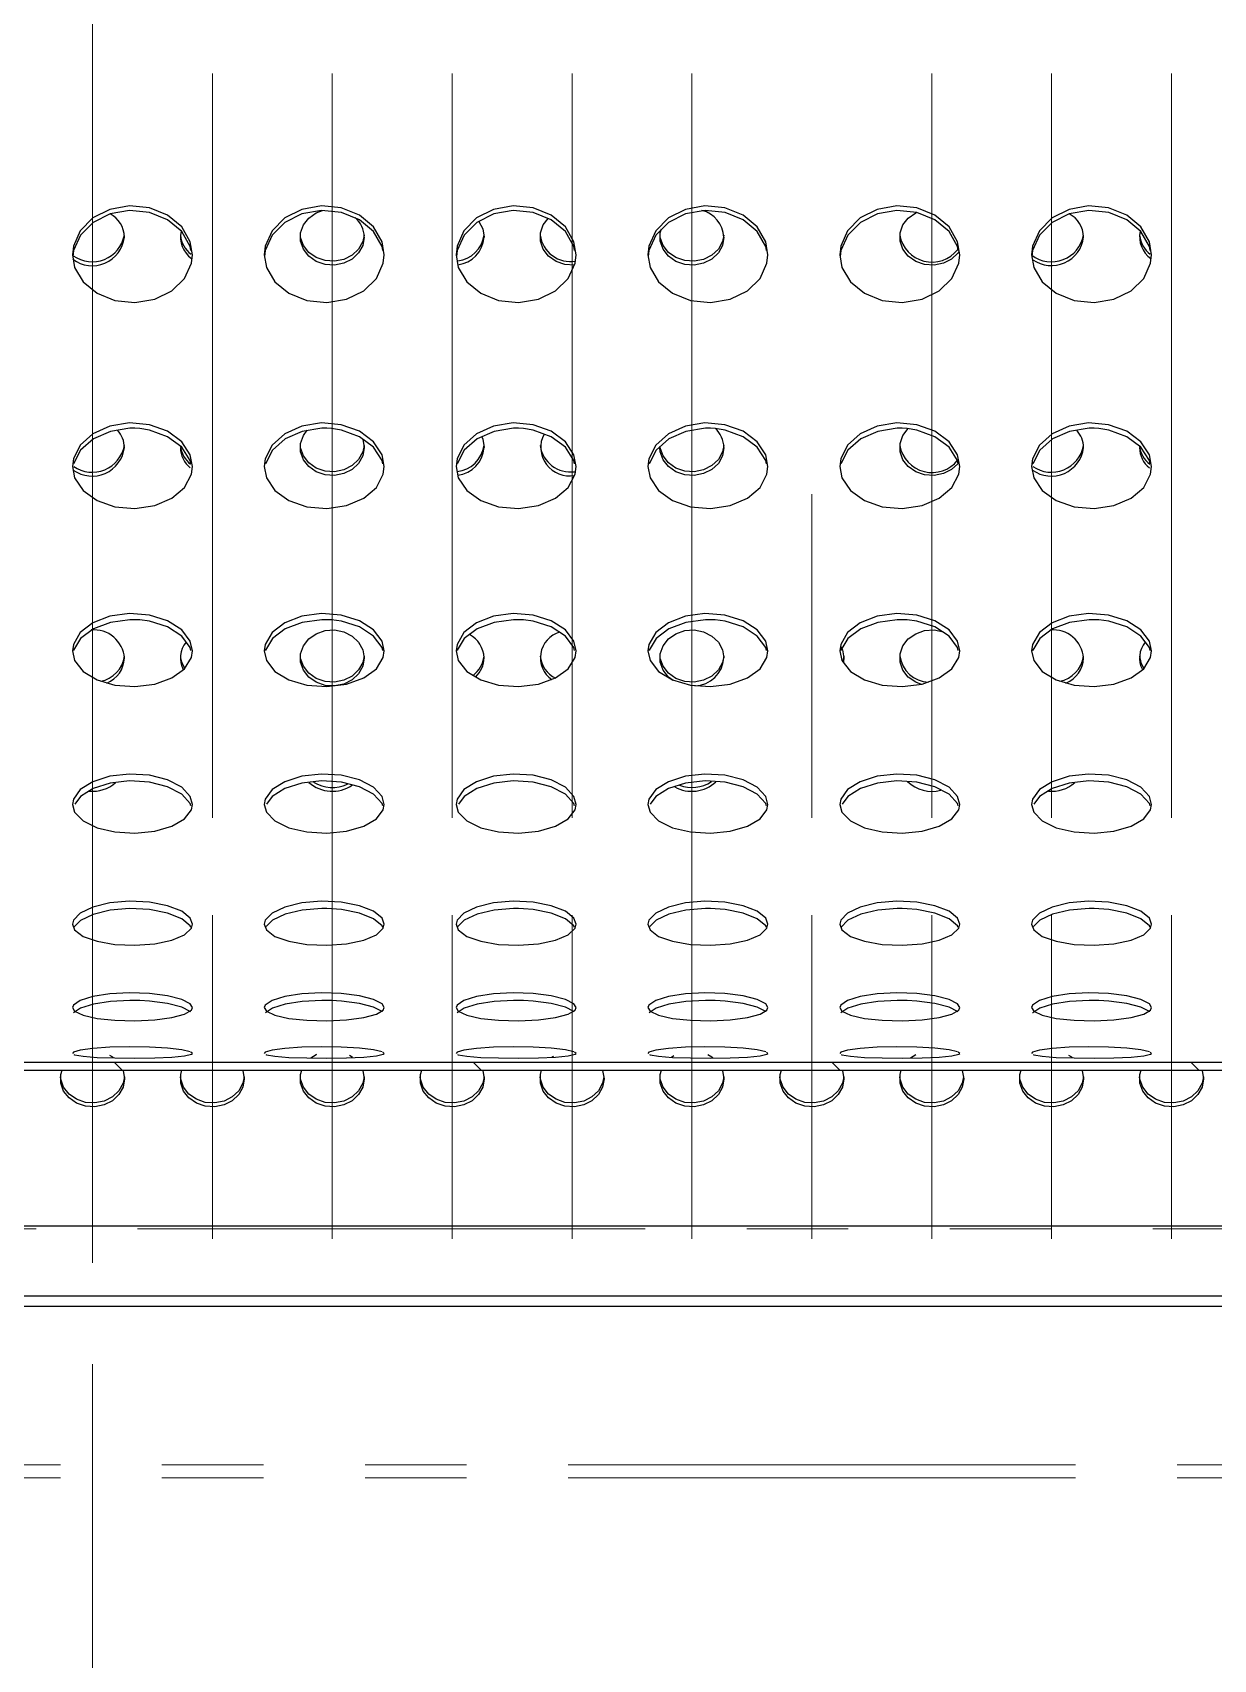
# Model space of a CAD drawing. Header units: millimetres. Extents: x 0 to 594, y 0 to 420.
# Drawn here: x 302.19 to 316.96, y 264.06 to 284.42 of the extents above; entities that cross this region are included whole.
import ezdxf

# ---------------------------------------------------------------- set-up
doc = ezdxf.new("R2010")
doc.units = ezdxf.units.MM
for name, pattern in [('CENTER', [10.16, 6.35, -1.27, 1.27, -1.27]), ('CENTERX2', [20.32, 12.7, -2.54, 2.54, -2.54]), ('PHANTOM', [12.7, 6.35, -1.27, 1.27, -1.27, 1.27, -1.27])]:
    doc.linetypes.add(name, pattern=pattern)

msp = doc.modelspace()

# ---------------------------------------------------------------- hatches: boundary and pattern name
at = {"linetype": 'Continuous', "lineweight": 18}
h = msp.add_hatch(dxfattribs=at)
h.set_pattern_fill('ANSI31', color=256, angle=90, style=0)
h.paths.add_polyline_path([(327.9361, 271.4322), (327.9361, 271.5322), (277.9361, 271.5322), (277.9361, 271.4322)], flags=0)

# ---------------------------------------------------------------- linework, layer by layer
at = {"color": 7, "linetype": 'CENTER', "lineweight": 18}
msp.add_line((302.9361, 369.3532), (302.9361, 154.008), dxfattribs=at)
at = {"color": 7, "linetype": 'CENTERX2', "lineweight": 18, "ltscale": 2}
for p, q in [((302.9361, 274.5915), (302.9361, 283.9063)), ((304.4361, 274.5915), (304.4361, 283.9063)), ((305.9361, 269.3247), (305.9361, 283.9063)), ((307.4361, 274.5915), (307.4361, 283.9063)), ((308.9361, 274.5915), (308.9361, 283.9063)), ((310.4361, 269.3247), (310.4361, 283.9063)), ((313.4361, 274.5915), (313.4361, 283.9063)), ((314.9361, 274.5915), (314.9361, 283.9063)), ((316.4361, 274.5915), (316.4361, 283.9063)), ((311.9361, 274.5915), (311.9361, 278.6395)), ((302.9361, 269.3247), (302.9361, 273.3726)), ((304.4361, 269.3247), (304.4361, 273.3726)), ((307.4361, 269.3247), (307.4361, 273.3726)), ((308.9361, 269.3247), (308.9361, 273.3726)), ((311.9361, 269.3247), (311.9361, 273.3726)), ((313.4361, 269.3247), (313.4361, 273.3726)), ((314.9361, 269.3247), (314.9361, 273.3726)), ((316.4361, 269.3247), (316.4361, 273.3726))]:
    msp.add_line(p, q, dxfattribs=at)
at = {"color": 7, "linetype": 'Continuous', "lineweight": 25}
for p, q in [((312.3351, 276.6155), (312.3237, 276.5528)), ((312.3361, 276.5915), (312.3321, 276.5421)), ((304.1861, 271.644), (304.1674, 271.6579)), ((306.5861, 271.644), (306.5674, 271.6579)), ((308.6818, 271.5958), (308.7038, 271.6106)), ((308.9861, 271.644), (308.9674, 271.6579)), ((310.1817, 271.5957), (310.2114, 271.6152)), ((311.3861, 271.644), (311.3674, 271.6579)), ((313.7861, 271.644), (313.7674, 271.6579)), ((316.1861, 271.644), (316.1674, 271.6579)), ((277.9361, 271.5322), (327.9361, 271.5322)), ((277.9361, 271.4322), (327.9361, 271.4322)), ((327.721, 269.4799), (278.1512, 269.4799)), ((277.9361, 268.6111), (327.9361, 268.6111)), ((277.9361, 268.4794), (327.9361, 268.4794))]:
    msp.add_line(p, q, dxfattribs=at)
at = {"color": 8, "linetype": 'PHANTOM', "lineweight": 18}
for p, q in [((278.1011, 269.4494), (327.771, 269.4494)), ((327.9361, 266.4927), (277.9361, 266.4927)), ((327.9361, 266.333), (277.9361, 266.333))]:
    msp.add_line(p, q, dxfattribs=at)
at = {"color": 7, "linetype": 'Continuous', "lineweight": 25, "flags": 128}
for points in [[(304.1861, 281.6376), (304.1593, 281.8005), (304.0525, 281.9862), (303.8758, 282.1337), (303.6496, 282.2253), (303.3997, 282.2501), (303.1546, 282.2057), (302.9412, 282.0977), (302.7828, 281.9383), (302.6976, 281.7459), (302.6861, 281.6377)], [(304.1676, 281.6921), (304.16, 281.7393), (304.0537, 281.9266), (303.8767, 282.0756), (303.6503, 282.1679), (303.4009, 282.1931), (303.1566, 282.1491), (302.9437, 282.0417), (302.7849, 281.8829), (302.6984, 281.6901), (302.69, 281.6139)], [(306.5861, 281.6376), (306.5593, 281.8005), (306.4525, 281.9862), (306.2758, 282.1337), (306.0496, 282.2253), (305.7997, 282.2501), (305.5546, 282.2057), (305.3412, 282.0977), (305.1828, 281.9383), (305.0976, 281.7459), (305.0861, 281.6377)], [(306.5676, 281.6921), (306.56, 281.7393), (306.4537, 281.9266), (306.2767, 282.0756), (306.0503, 282.1679), (305.8009, 282.1931), (305.5566, 282.1491), (305.3437, 282.0417), (305.1849, 281.8829), (305.0984, 281.6901), (305.09, 281.6139)], [(306.3361, 281.8584), (306.3183, 281.7549), (306.2666, 281.6606), (306.1855, 281.5839), (306.0822, 281.5315), (305.966, 281.5082), (305.8471, 281.516), (305.7361, 281.5543), (305.6428, 281.6195), (305.5757, 281.706), (305.5405, 281.806), (305.5405, 281.9107), (305.5757, 282.0107), (305.6428, 282.0972), (305.7361, 282.1625), (305.8127, 282.1924)], [(308.9861, 281.6376), (308.9593, 281.8005), (308.8525, 281.9862), (308.6758, 282.1337), (308.4496, 282.2253), (308.1997, 282.2501), (307.9546, 282.2057), (307.7412, 282.0977), (307.5828, 281.9383), (307.4976, 281.7459), (307.4861, 281.6377)], [(308.9676, 281.6921), (308.96, 281.7393), (308.8537, 281.9266), (308.6767, 282.0756), (308.4503, 282.1679), (308.2009, 282.1931), (307.9566, 282.1491), (307.7437, 282.0417), (307.5849, 281.8829), (307.4984, 281.6901), (307.49, 281.6139)], [(311.3861, 281.6376), (311.3593, 281.8005), (311.2525, 281.9862), (311.0758, 282.1337), (310.8496, 282.2253), (310.5997, 282.2501), (310.3546, 282.2057), (310.1412, 282.0977), (309.9828, 281.9383), (309.8976, 281.7459), (309.8861, 281.6377)], [(311.3676, 281.6921), (311.36, 281.7393), (311.2537, 281.9266), (311.0767, 282.0756), (310.8503, 282.1679), (310.6009, 282.1931), (310.3566, 282.1491), (310.1437, 282.0417), (309.9849, 281.8829), (309.8984, 281.6901), (309.89, 281.6139)], [(313.7861, 281.6376), (313.7593, 281.8005), (313.6525, 281.9862), (313.4758, 282.1337), (313.2496, 282.2253), (312.9997, 282.2501), (312.7546, 282.2057), (312.5412, 282.0977), (312.3828, 281.9383), (312.2976, 281.7459), (312.2861, 281.6377)], [(313.7676, 281.6921), (313.76, 281.7393), (313.6537, 281.9266), (313.4767, 282.0756), (313.2503, 282.1679), (313.0009, 282.1931), (312.7566, 282.1491), (312.5437, 282.0417), (312.3849, 281.8829), (312.2984, 281.6901), (312.29, 281.6139)], [(316.1861, 281.6376), (316.1593, 281.8005), (316.0525, 281.9862), (315.8758, 282.1337), (315.6496, 282.2253), (315.3997, 282.2501), (315.1546, 282.2057), (314.9412, 282.0977), (314.7828, 281.9383), (314.6976, 281.7459), (314.6861, 281.6377)], [(316.1676, 281.6921), (316.16, 281.7393), (316.0537, 281.9266), (315.8767, 282.0756), (315.6503, 282.1679), (315.4009, 282.1931), (315.1566, 282.1491), (314.9437, 282.0417), (314.7849, 281.8829), (314.6984, 281.6901), (314.69, 281.6139)], [(307.7682, 282.054), (307.8183, 281.9619), (307.8361, 281.8584)], [(308.9679, 281.5084), (308.966, 281.5082), (308.8471, 281.516), (308.7361, 281.5543), (308.6428, 281.6195), (308.5757, 281.706), (308.5405, 281.806), (308.5405, 281.9107), (308.5757, 282.0107), (308.6384, 282.0929)], [(313.7763, 281.6738), (313.7666, 281.6606), (313.6855, 281.5839), (313.5822, 281.5315), (313.466, 281.5082), (313.3471, 281.516), (313.2361, 281.5543), (313.1428, 281.6195), (313.0757, 281.706), (313.0405, 281.806), (313.0405, 281.9107), (313.0757, 282.0107), (313.1428, 282.0972), (313.2361, 282.1625), (313.2539, 282.171)], [(306.3351, 281.8823), (306.3183, 281.8028), (306.2666, 281.7085), (306.1855, 281.6318), (306.0822, 281.5794), (305.966, 281.5561), (305.8471, 281.564), (305.7361, 281.6022), (305.6428, 281.6674), (305.5757, 281.7539), (305.5405, 281.8539), (305.537, 281.8823)], [(310.8351, 281.8823), (310.8183, 281.8028), (310.7666, 281.7085), (310.6855, 281.6318), (310.5822, 281.5794), (310.466, 281.5561), (310.3471, 281.564), (310.2361, 281.6022), (310.1428, 281.6674), (310.0757, 281.7539), (310.0405, 281.8539), (310.037, 281.8823)], [(310.8361, 281.8584), (310.8183, 281.7549), (310.7666, 281.6606), (310.6855, 281.5839), (310.5822, 281.5315), (310.466, 281.5082), (310.3471, 281.516), (310.2361, 281.5543), (310.1428, 281.6195), (310.0757, 281.706), (310.0405, 281.806), (310.0405, 281.9107), (310.0535, 281.9609)], [(302.6861, 281.6377), (302.7126, 281.4774), (302.8183, 281.2968), (302.9932, 281.1549), (303.2179, 281.0668), (303.4681, 281.042), (303.7153, 281.0837), (303.9306, 281.1875), (304.0896, 281.3421), (304.1746, 281.5306), (304.1861, 281.6376)], [(305.0861, 281.6377), (305.1126, 281.4774), (305.2183, 281.2968), (305.3932, 281.1549), (305.6179, 281.0668), (305.8681, 281.042), (306.1153, 281.0837), (306.3306, 281.1875), (306.4896, 281.3421), (306.5746, 281.5306), (306.5861, 281.6376)], [(307.4861, 281.6377), (307.5126, 281.4774), (307.6183, 281.2968), (307.7932, 281.1549), (308.0179, 281.0668), (308.2681, 281.042), (308.5153, 281.0837), (308.7306, 281.1875), (308.8896, 281.3421), (308.9746, 281.5306), (308.9861, 281.6376)], [(309.8861, 281.6377), (309.9126, 281.4774), (310.0183, 281.2968), (310.1932, 281.1549), (310.4179, 281.0668), (310.6681, 281.042), (310.9153, 281.0837), (311.1306, 281.1875), (311.2896, 281.3421), (311.3746, 281.5306), (311.3861, 281.6376)], [(312.2861, 281.6377), (312.3126, 281.4774), (312.4183, 281.2968), (312.5932, 281.1549), (312.8179, 281.0668), (313.0681, 281.042), (313.3153, 281.0837), (313.5306, 281.1875), (313.6896, 281.3421), (313.7746, 281.5306), (313.7861, 281.6376)], [(314.6861, 281.6377), (314.7126, 281.4774), (314.8183, 281.2968), (314.9932, 281.1549), (315.2179, 281.0668), (315.4681, 281.042), (315.7153, 281.0837), (315.9306, 281.1875), (316.0896, 281.3421), (316.1746, 281.5306), (316.1861, 281.6376)], [(304.1861, 278.9881), (304.1593, 279.1327), (304.0525, 279.298), (303.8758, 279.4295), (303.6496, 279.5112), (303.3997, 279.5334), (303.1546, 279.4937), (302.9412, 279.3973), (302.7828, 279.2554), (302.6976, 279.0842), (302.6861, 278.9882)], [(304.1676, 279.0192), (304.16, 279.0611), (304.0537, 279.2277), (303.8767, 279.3606), (303.6503, 279.443), (303.5287, 279.4618), (303.4669, 279.4656), (303.405, 279.4656), (303.1608, 279.4274), (302.9475, 279.3328), (302.7874, 279.192), (302.6993, 279.021), (302.6991, 279.0192)], [(306.5861, 278.9881), (306.5593, 279.1327), (306.4525, 279.298), (306.2758, 279.4295), (306.0496, 279.5112), (305.7997, 279.5334), (305.5546, 279.4937), (305.3412, 279.3973), (305.1828, 279.2554), (305.0976, 279.0842), (305.0861, 278.9882)], [(306.5676, 279.0192), (306.56, 279.0611), (306.4537, 279.2277), (306.2767, 279.3606), (306.0503, 279.443), (305.9287, 279.4618), (305.8669, 279.4656), (305.805, 279.4656), (305.5608, 279.4274), (305.3475, 279.3328), (305.1874, 279.192), (305.0993, 279.021), (305.0991, 279.0192)], [(306.3361, 279.225), (306.3183, 279.1215), (306.2666, 279.0272), (306.1855, 278.9504), (306.0822, 278.8981), (305.966, 278.8748), (305.8471, 278.8826), (305.7361, 278.9209), (305.6428, 278.9861), (305.5757, 279.0726), (305.5405, 279.1726), (305.5405, 279.2773), (305.5757, 279.3773), (305.6219, 279.4423)], [(308.9861, 278.9881), (308.9593, 279.1327), (308.8525, 279.298), (308.6758, 279.4295), (308.4496, 279.5112), (308.1997, 279.5334), (307.9546, 279.4937), (307.7412, 279.3973), (307.5828, 279.2554), (307.4976, 279.0842), (307.4861, 278.9882)], [(308.9677, 279.0192), (308.96, 279.0611), (308.8537, 279.2277), (308.6767, 279.3606), (308.4503, 279.443), (308.3287, 279.4618), (308.2669, 279.4656), (308.205, 279.4656), (307.9608, 279.4274), (307.7475, 279.3328), (307.5874, 279.192), (307.4993, 279.021), (307.4991, 279.0192)], [(307.806, 279.3586), (307.8183, 279.3285), (307.8361, 279.225)], [(311.3861, 278.9881), (311.3593, 279.1327), (311.2525, 279.298), (311.0758, 279.4295), (310.8496, 279.5112), (310.5997, 279.5334), (310.3546, 279.4937), (310.1412, 279.3973), (309.9828, 279.2554), (309.8976, 279.0842), (309.8861, 278.9882)], [(311.3676, 279.0192), (311.36, 279.0611), (311.2537, 279.2277), (311.0767, 279.3606), (310.8503, 279.443), (310.7287, 279.4618), (310.6669, 279.4656), (310.605, 279.4656), (310.3608, 279.4274), (310.1475, 279.3328), (309.9874, 279.192), (309.8993, 279.021), (309.8991, 279.0192)], [(313.7861, 278.9881), (313.7593, 279.1327), (313.6525, 279.298), (313.4758, 279.4295), (313.2496, 279.5112), (312.9997, 279.5334), (312.7546, 279.4937), (312.5412, 279.3973), (312.3828, 279.2554), (312.2976, 279.0842), (312.2861, 278.9882)], [(313.7677, 279.0192), (313.76, 279.0611), (313.6537, 279.2277), (313.4767, 279.3606), (313.2503, 279.443), (313.1287, 279.4618), (313.0669, 279.4656), (313.005, 279.4656), (312.7608, 279.4274), (312.5475, 279.3328), (312.3874, 279.192), (312.2993, 279.021), (312.2991, 279.0192)], [(313.7628, 279.0224), (313.6855, 278.9504), (313.5822, 278.8981), (313.466, 278.8748), (313.3471, 278.8826), (313.2361, 278.9209), (313.1428, 278.9861), (313.0757, 279.0726), (313.0405, 279.1726), (313.0405, 279.2773), (313.0757, 279.3773), (313.1418, 279.4628)], [(316.1861, 278.9881), (316.1593, 279.1327), (316.0525, 279.298), (315.8758, 279.4295), (315.6496, 279.5112), (315.3997, 279.5334), (315.1546, 279.4937), (314.9412, 279.3973), (314.7828, 279.2554), (314.6976, 279.0842), (314.6861, 278.9882)], [(316.1676, 279.0192), (316.16, 279.0611), (316.0537, 279.2277), (315.8767, 279.3606), (315.6503, 279.443), (315.5287, 279.4618), (315.4669, 279.4656), (315.405, 279.4656), (315.1608, 279.4274), (314.9475, 279.3328), (314.7874, 279.192), (314.6993, 279.021), (314.6991, 279.0192)], [(306.3351, 279.2489), (306.3183, 279.1694), (306.2666, 279.0751), (306.1855, 278.9983), (306.0822, 278.946), (305.966, 278.9227), (305.8471, 278.9305), (305.7361, 278.9688), (305.6428, 279.034), (305.5757, 279.1205), (305.5405, 279.2205), (305.537, 279.2489)], [(306.3162, 279.3341), (306.3183, 279.3285), (306.3361, 279.225)], [(310.8361, 279.225), (310.8183, 279.1215), (310.7666, 279.0272), (310.6855, 278.9504), (310.5822, 278.8981), (310.466, 278.8748), (310.3471, 278.8826), (310.2361, 278.9209), (310.1428, 278.9861), (310.0757, 279.0726), (310.0405, 279.1726), (310.0361, 279.225)], [(310.8351, 279.2489), (310.8183, 279.1694), (310.7666, 279.0751), (310.6855, 278.9983), (310.5822, 278.946), (310.466, 278.9227), (310.3471, 278.9305), (310.2361, 278.9688), (310.1428, 279.034), (310.0757, 279.1205), (310.0405, 279.2205), (310.0376, 279.2418)], [(302.6861, 278.9882), (302.7126, 278.8461), (302.8183, 278.6864), (302.9932, 278.5612), (303.2179, 278.4836), (303.4681, 278.4617), (303.7153, 278.4984), (303.9306, 278.5899), (304.0896, 278.7265), (304.1746, 278.8933), (304.1861, 278.9881)], [(305.0861, 278.9882), (305.1126, 278.8461), (305.2183, 278.6864), (305.3932, 278.5612), (305.6179, 278.4836), (305.8681, 278.4617), (306.1153, 278.4984), (306.3306, 278.5899), (306.4896, 278.7265), (306.5746, 278.8933), (306.5861, 278.9881)], [(307.4861, 278.9882), (307.5126, 278.8461), (307.6183, 278.6864), (307.7932, 278.5612), (308.0179, 278.4836), (308.2681, 278.4617), (308.5153, 278.4984), (308.7306, 278.5899), (308.8896, 278.7265), (308.9746, 278.8933), (308.9861, 278.9881)], [(309.8861, 278.9882), (309.9126, 278.8461), (310.0183, 278.6864), (310.1932, 278.5612), (310.4179, 278.4836), (310.6681, 278.4617), (310.9153, 278.4984), (311.1306, 278.5899), (311.2896, 278.7265), (311.3746, 278.8933), (311.3861, 278.9881)], [(312.2861, 278.9882), (312.3126, 278.8461), (312.4183, 278.6864), (312.5932, 278.5612), (312.8179, 278.4836), (313.0681, 278.4617), (313.3153, 278.4984), (313.5306, 278.5899), (313.6896, 278.7265), (313.7746, 278.8933), (313.7861, 278.9881)], [(314.6861, 278.9882), (314.7126, 278.8461), (314.8183, 278.6864), (314.9932, 278.5612), (315.2179, 278.4836), (315.4681, 278.4617), (315.7153, 278.4984), (315.9306, 278.5899), (316.0896, 278.7265), (316.1746, 278.8933), (316.1861, 278.9881)], [(304.1861, 276.6801), (304.1593, 276.8036), (304.0525, 276.9451), (303.8758, 277.0581), (303.6496, 277.1284), (303.3997, 277.1475), (303.1546, 277.1134), (302.9412, 277.0305), (302.7828, 276.9086), (302.6976, 276.7621), (302.6861, 276.6801)], [(306.5861, 276.6801), (306.5593, 276.8036), (306.4525, 276.9451), (306.2758, 277.0581), (306.0496, 277.1284), (305.7997, 277.1475), (305.5546, 277.1134), (305.3412, 277.0305), (305.1828, 276.9086), (305.0976, 276.7621), (305.0861, 276.6801)], [(308.9861, 276.6801), (308.9593, 276.8036), (308.8525, 276.9451), (308.6758, 277.0581), (308.4496, 277.1284), (308.1997, 277.1475), (307.9546, 277.1134), (307.7412, 277.0305), (307.5828, 276.9086), (307.4976, 276.7621), (307.4861, 276.6801)], [(311.3861, 276.6801), (311.3593, 276.8036), (311.2525, 276.9451), (311.0758, 277.0581), (310.8496, 277.1284), (310.5997, 277.1475), (310.3546, 277.1134), (310.1412, 277.0305), (309.9828, 276.9086), (309.8976, 276.7621), (309.8861, 276.6801)], [(313.7861, 276.6801), (313.7593, 276.8036), (313.6525, 276.9451), (313.4758, 277.0581), (313.2496, 277.1284), (312.9997, 277.1475), (312.7546, 277.1134), (312.5412, 277.0305), (312.3828, 276.9086), (312.2976, 276.7621), (312.2861, 276.6801)], [(316.1861, 276.6801), (316.1593, 276.8036), (316.0525, 276.9451), (315.8758, 277.0581), (315.6496, 277.1284), (315.3997, 277.1475), (315.1546, 277.1134), (314.9412, 277.0305), (314.7828, 276.9086), (314.6976, 276.7621), (314.6861, 276.6801)], [(304.1677, 276.6871), (304.16, 276.723), (304.0537, 276.8657), (303.8767, 276.9798), (303.6503, 277.0507), (303.5287, 277.0669), (303.4669, 277.0702), (303.405, 277.0702), (303.1608, 277.0373), (302.9475, 276.9559), (302.7874, 276.8351), (302.6993, 276.6887), (302.6991, 276.6872)], [(306.5677, 276.6871), (306.56, 276.723), (306.4537, 276.8657), (306.2767, 276.9798), (306.0503, 277.0507), (305.9287, 277.0669), (305.8669, 277.0702), (305.805, 277.0702), (305.5608, 277.0373), (305.3475, 276.9559), (305.1874, 276.8351), (305.0993, 276.6887), (305.0991, 276.6872)], [(306.3361, 276.5915), (306.3183, 276.4881), (306.2666, 276.3938), (306.1855, 276.317), (306.0822, 276.2647), (305.966, 276.2414), (305.8471, 276.2492), (305.7361, 276.2875), (305.6428, 276.3527), (305.5757, 276.4392), (305.5405, 276.5392), (305.5405, 276.6439), (305.5757, 276.7439), (305.6428, 276.8304), (305.7361, 276.8956), (305.8471, 276.9339), (305.966, 276.9417), (306.0822, 276.9184), (306.1855, 276.8661), (306.2666, 276.7893), (306.3183, 276.695), (306.3361, 276.5915)], [(308.9677, 276.6871), (308.96, 276.723), (308.8537, 276.8657), (308.6767, 276.9798), (308.4503, 277.0507), (308.3287, 277.0669), (308.2669, 277.0702), (308.205, 277.0702), (307.9608, 277.0373), (307.7475, 276.9559), (307.5874, 276.8351), (307.4993, 276.6887), (307.4991, 276.6872)], [(311.3677, 276.6871), (311.36, 276.723), (311.2537, 276.8657), (311.0767, 276.9798), (310.8503, 277.0507), (310.7287, 277.0669), (310.6669, 277.0702), (310.605, 277.0702), (310.3608, 277.0373), (310.1475, 276.9559), (309.9874, 276.8351), (309.8993, 276.6887), (309.8991, 276.6872)], [(310.1995, 276.3084), (310.1428, 276.3527), (310.0757, 276.4392), (310.0405, 276.5392), (310.0405, 276.6439), (310.0757, 276.7439), (310.1428, 276.8304), (310.2361, 276.8956), (310.3471, 276.9339), (310.466, 276.9417), (310.5822, 276.9184), (310.6855, 276.8661), (310.7666, 276.7893), (310.8183, 276.695), (310.8361, 276.5915), (310.8361, 276.5915)], [(313.7677, 276.6871), (313.76, 276.723), (313.6537, 276.8657), (313.4767, 276.9798), (313.2503, 277.0507), (313.1287, 277.0669), (313.0669, 277.0702), (313.005, 277.0702), (312.7608, 277.0373), (312.5475, 276.9559), (312.3874, 276.8351), (312.2993, 276.6887), (312.2991, 276.6872)], [(313.3102, 276.2583), (313.2361, 276.2875), (313.1428, 276.3527), (313.0757, 276.4392), (313.0405, 276.5392), (313.0405, 276.6439), (313.0757, 276.7439), (313.1428, 276.8304), (313.2361, 276.8956), (313.3471, 276.9339), (313.466, 276.9417), (313.5822, 276.9184), (313.5833, 276.918)], [(316.1677, 276.6871), (316.16, 276.723), (316.0537, 276.8657), (315.8767, 276.9798), (315.6503, 277.0507), (315.5287, 277.0669), (315.4669, 277.0702), (315.405, 277.0702), (315.1608, 277.0373), (314.9475, 276.9559), (314.7874, 276.8351), (314.6993, 276.6887), (314.6991, 276.6872)], [(312.3004, 276.7365), (312.3183, 276.695), (312.3361, 276.5915)], [(302.6861, 276.6801), (302.7126, 276.5591), (302.8183, 276.4234), (302.9932, 276.3173), (303.2179, 276.2516), (303.4681, 276.2332), (303.7153, 276.2642), (303.9306, 276.3416), (304.0896, 276.4574), (304.1746, 276.5992), (304.1861, 276.6801)], [(305.0861, 276.6801), (305.1126, 276.5591), (305.2183, 276.4234), (305.3932, 276.3173), (305.6179, 276.2516), (305.8681, 276.2332), (306.1153, 276.2642), (306.3306, 276.3416), (306.4896, 276.4574), (306.5746, 276.5992), (306.5861, 276.6801)], [(306.3351, 276.6155), (306.3183, 276.536), (306.2666, 276.4417), (306.1855, 276.3649), (306.0822, 276.3126), (305.966, 276.2893), (305.8471, 276.2971), (305.7361, 276.3354), (305.6428, 276.4006), (305.5757, 276.4871), (305.5405, 276.5871), (305.537, 276.6155)], [(307.4861, 276.6801), (307.5126, 276.5591), (307.6183, 276.4234), (307.7932, 276.3173), (308.0179, 276.2516), (308.2681, 276.2332), (308.5153, 276.2642), (308.7306, 276.3416), (308.8896, 276.4574), (308.9746, 276.5992), (308.9861, 276.6801)], [(309.8861, 276.6801), (309.9126, 276.5591), (310.0183, 276.4234), (310.1932, 276.3173), (310.4179, 276.2516), (310.6681, 276.2332), (310.9153, 276.2642), (311.1306, 276.3416), (311.2896, 276.4574), (311.3746, 276.5992), (311.3861, 276.6801)], [(310.8351, 276.6155), (310.8183, 276.536), (310.7666, 276.4417), (310.6855, 276.3649), (310.5822, 276.3126), (310.466, 276.2893), (310.3471, 276.2971), (310.2361, 276.3354), (310.1428, 276.4006), (310.0757, 276.4871), (310.0405, 276.5871), (310.037, 276.6155)], [(312.2861, 276.6801), (312.3126, 276.5591), (312.4183, 276.4234), (312.5932, 276.3173), (312.8179, 276.2516), (313.0681, 276.2332), (313.3153, 276.2642), (313.5306, 276.3416), (313.6896, 276.4574), (313.7746, 276.5992), (313.7861, 276.6801)], [(314.6861, 276.6801), (314.7126, 276.5591), (314.8183, 276.4234), (314.9932, 276.3173), (315.2179, 276.2516), (315.4681, 276.2332), (315.7153, 276.2642), (315.9306, 276.3416), (316.0896, 276.4574), (316.1746, 276.5992), (316.1861, 276.6801)], [(304.1861, 274.7584), (304.1593, 274.8585), (304.0525, 274.9736), (303.8758, 275.0658), (303.6496, 275.1233), (303.3997, 275.139), (303.1546, 275.111), (302.9412, 275.0432), (302.7828, 274.9438), (302.6976, 274.8248), (302.6861, 274.7585)], [(306.5861, 274.7584), (306.5593, 274.8585), (306.4525, 274.9736), (306.2758, 275.0658), (306.0496, 275.1233), (305.7997, 275.139), (305.5546, 275.111), (305.3412, 275.0432), (305.1828, 274.9438), (305.0976, 274.8248), (305.0861, 274.7585)], [(308.9861, 274.7584), (308.9593, 274.8585), (308.8525, 274.9736), (308.6758, 275.0658), (308.4496, 275.1233), (308.1997, 275.139), (307.9546, 275.111), (307.7412, 275.0432), (307.5828, 274.9438), (307.4976, 274.8248), (307.4861, 274.7585)], [(311.3861, 274.7584), (311.3593, 274.8585), (311.2525, 274.9736), (311.0758, 275.0658), (310.8496, 275.1233), (310.5997, 275.139), (310.3546, 275.111), (310.1412, 275.0432), (309.9828, 274.9438), (309.8976, 274.8248), (309.8861, 274.7585)], [(313.7861, 274.7584), (313.7593, 274.8585), (313.6525, 274.9736), (313.4758, 275.0658), (313.2496, 275.1233), (312.9997, 275.139), (312.7546, 275.111), (312.5412, 275.0432), (312.3828, 274.9438), (312.2976, 274.8248), (312.2861, 274.7585)], [(316.1861, 274.7584), (316.1593, 274.8585), (316.0525, 274.9736), (315.8758, 275.0658), (315.6496, 275.1233), (315.3997, 275.139), (315.1546, 275.111), (314.9412, 275.0432), (314.7828, 274.9438), (314.6976, 274.8248), (314.6861, 274.7585)], [(304.1677, 274.7414), (304.16, 274.7704), (304.0537, 274.8864), (303.8767, 274.9796), (303.6503, 275.0375), (303.4009, 275.0534), (303.1566, 275.0257), (302.9437, 274.9583), (302.7849, 274.8593), (302.7152, 274.7633)], [(306.5677, 274.7414), (306.56, 274.7704), (306.4537, 274.8864), (306.2767, 274.9796), (306.0503, 275.0375), (305.8009, 275.0534), (305.5566, 275.0257), (305.3437, 274.9583), (305.1849, 274.8593), (305.1152, 274.7633)], [(308.9677, 274.7414), (308.96, 274.7704), (308.8537, 274.8864), (308.6767, 274.9796), (308.4503, 275.0375), (308.2009, 275.0534), (307.9566, 275.0257), (307.7437, 274.9583), (307.5849, 274.8593), (307.5152, 274.7633)], [(311.3677, 274.7414), (311.36, 274.7704), (311.2537, 274.8864), (311.0767, 274.9796), (310.8503, 275.0375), (310.6009, 275.0534), (310.3566, 275.0257), (310.1437, 274.9583), (309.9849, 274.8593), (309.9152, 274.7633)], [(313.7677, 274.7414), (313.76, 274.7704), (313.6537, 274.8864), (313.4767, 274.9796), (313.2503, 275.0375), (313.0009, 275.0534), (312.7566, 275.0257), (312.5437, 274.9583), (312.3849, 274.8593), (312.3152, 274.7633)], [(316.1677, 274.7414), (316.16, 274.7704), (316.0537, 274.8864), (315.8767, 274.9796), (315.6503, 275.0375), (315.4009, 275.0534), (315.1566, 275.0257), (314.9437, 274.9583), (314.7849, 274.8593), (314.7152, 274.7633)], [(302.6861, 274.7585), (302.7126, 274.6608), (302.8183, 274.5517), (302.9932, 274.4668), (303.2179, 274.4144), (303.4681, 274.3997), (303.7153, 274.4244), (303.9306, 274.4863), (304.0896, 274.579), (304.1746, 274.6931), (304.1861, 274.7584)], [(305.0861, 274.7585), (305.1126, 274.6608), (305.2183, 274.5517), (305.3932, 274.4668), (305.6179, 274.4144), (305.8681, 274.3997), (306.1153, 274.4244), (306.3306, 274.4863), (306.4896, 274.579), (306.5746, 274.6931), (306.5861, 274.7584)], [(307.4861, 274.7585), (307.5126, 274.6608), (307.6183, 274.5517), (307.7932, 274.4668), (308.0179, 274.4144), (308.2681, 274.3997), (308.5153, 274.4244), (308.7306, 274.4863), (308.8896, 274.579), (308.9746, 274.6931), (308.9861, 274.7584)], [(309.8861, 274.7585), (309.9126, 274.6608), (310.0183, 274.5517), (310.1932, 274.4668), (310.4179, 274.4144), (310.6681, 274.3997), (310.9153, 274.4244), (311.1306, 274.4863), (311.2896, 274.579), (311.3746, 274.6931), (311.3861, 274.7584)], [(312.2861, 274.7585), (312.3126, 274.6608), (312.4183, 274.5517), (312.5932, 274.4668), (312.8179, 274.4144), (313.0681, 274.3997), (313.3153, 274.4244), (313.5306, 274.4863), (313.6896, 274.579), (313.7746, 274.6931), (313.7861, 274.7584)], [(314.6861, 274.7585), (314.7126, 274.6608), (314.8183, 274.5517), (314.9932, 274.4668), (315.2179, 274.4144), (315.4681, 274.3997), (315.7153, 274.4244), (315.9306, 274.4863), (316.0896, 274.579), (316.1746, 274.6931), (316.1861, 274.7584)], [(304.1861, 273.2606), (304.1593, 273.3352), (304.0525, 273.4216), (303.8758, 273.4912), (303.6496, 273.5349), (303.3997, 273.5468), (303.1546, 273.5255), (302.9412, 273.4741), (302.7828, 273.3992), (302.6976, 273.3101), (302.6861, 273.2606)], [(304.1677, 273.2197), (304.16, 273.2414), (304.0537, 273.3285), (303.8767, 273.3988), (303.6503, 273.4428), (303.4009, 273.4548), (303.1566, 273.4338), (302.9437, 273.3828), (302.7849, 273.3081), (302.6993, 273.2196)], [(306.5861, 273.2606), (306.5593, 273.3352), (306.4525, 273.4216), (306.2758, 273.4912), (306.0496, 273.5349), (305.7997, 273.5468), (305.5546, 273.5255), (305.3412, 273.4741), (305.1828, 273.3992), (305.0976, 273.3101), (305.0861, 273.2606)], [(306.5677, 273.2197), (306.56, 273.2414), (306.4537, 273.3285), (306.2767, 273.3988), (306.0503, 273.4428), (305.9287, 273.4529), (305.8669, 273.4549), (305.805, 273.4549), (305.5608, 273.4345), (305.3475, 273.384), (305.1874, 273.3097), (305.1081, 273.2294)], [(308.9861, 273.2606), (308.9593, 273.3352), (308.8525, 273.4216), (308.6758, 273.4912), (308.4496, 273.5349), (308.1997, 273.5468), (307.9546, 273.5255), (307.7412, 273.4741), (307.5828, 273.3992), (307.4976, 273.3101), (307.4861, 273.2606)], [(308.9677, 273.2197), (308.96, 273.2414), (308.8537, 273.3285), (308.6767, 273.3988), (308.4503, 273.4428), (308.3287, 273.4529), (308.2669, 273.4549), (308.205, 273.4549), (307.9608, 273.4345), (307.7475, 273.384), (307.5874, 273.3097), (307.5081, 273.2294)], [(311.3861, 273.2606), (311.3593, 273.3352), (311.2525, 273.4216), (311.0758, 273.4912), (310.8496, 273.5349), (310.5997, 273.5468), (310.3546, 273.5255), (310.1412, 273.4741), (309.9828, 273.3992), (309.8976, 273.3101), (309.8861, 273.2606)], [(311.3677, 273.2197), (311.36, 273.2414), (311.2537, 273.3285), (311.0767, 273.3988), (310.8503, 273.4428), (310.7287, 273.4529), (310.6669, 273.4549), (310.605, 273.4549), (310.3608, 273.4345), (310.1475, 273.384), (309.9874, 273.3097), (309.9081, 273.2294)], [(313.7861, 273.2606), (313.7593, 273.3352), (313.6525, 273.4216), (313.4758, 273.4912), (313.2496, 273.5349), (312.9997, 273.5468), (312.7546, 273.5255), (312.5412, 273.4741), (312.3828, 273.3992), (312.2976, 273.3101), (312.2861, 273.2606)], [(313.7677, 273.2197), (313.76, 273.2414), (313.6537, 273.3285), (313.4767, 273.3988), (313.2503, 273.4428), (313.1287, 273.4529), (313.0669, 273.4549), (313.005, 273.4549), (312.7608, 273.4345), (312.5475, 273.384), (312.3874, 273.3097), (312.2993, 273.2206), (312.2991, 273.2197)], [(316.1861, 273.2606), (316.1593, 273.3352), (316.0525, 273.4216), (315.8758, 273.4912), (315.6496, 273.5349), (315.3997, 273.5468), (315.1546, 273.5255), (314.9412, 273.4741), (314.7828, 273.3992), (314.6976, 273.3101), (314.6861, 273.2606)], [(316.1677, 273.2197), (316.16, 273.2414), (316.0537, 273.3285), (315.8767, 273.3988), (315.6503, 273.4428), (315.5287, 273.4529), (315.4669, 273.4549), (315.405, 273.4549), (315.1608, 273.4345), (314.9475, 273.384), (314.7874, 273.3097), (314.7081, 273.2294)], [(302.6861, 273.2606), (302.7126, 273.1882), (302.8183, 273.1079), (302.9932, 273.0458), (303.2179, 273.0077), (303.4681, 272.997), (303.7153, 273.015), (303.9306, 273.06), (304.0896, 273.1279), (304.1746, 273.2121), (304.1861, 273.2606)], [(305.0861, 273.2606), (305.1126, 273.1882), (305.2183, 273.1079), (305.3932, 273.0458), (305.6179, 273.0077), (305.8681, 272.997), (306.1153, 273.015), (306.3306, 273.06), (306.4896, 273.1279), (306.5746, 273.2121), (306.5861, 273.2606)], [(307.4861, 273.2606), (307.5126, 273.1882), (307.6183, 273.1079), (307.7932, 273.0458), (308.0179, 273.0077), (308.2681, 272.997), (308.5153, 273.015), (308.7306, 273.06), (308.8896, 273.1279), (308.9746, 273.2121), (308.9861, 273.2606)], [(309.8861, 273.2606), (309.9126, 273.1882), (310.0183, 273.1079), (310.1932, 273.0458), (310.4179, 273.0077), (310.6681, 272.997), (310.9153, 273.015), (311.1306, 273.06), (311.2896, 273.1279), (311.3746, 273.2121), (311.3861, 273.2606)], [(312.2861, 273.2606), (312.3126, 273.1882), (312.4183, 273.1079), (312.5932, 273.0458), (312.8179, 273.0077), (313.0681, 272.997), (313.3153, 273.015), (313.5306, 273.06), (313.6896, 273.1279), (313.7746, 273.2121), (313.7861, 273.2606)], [(314.6861, 273.2606), (314.7126, 273.1882), (314.8183, 273.1079), (314.9932, 273.0458), (315.2179, 273.0077), (315.4681, 272.997), (315.7153, 273.015), (315.9306, 273.06), (316.0896, 273.1279), (316.1746, 273.2121), (316.1861, 273.2606)], [(304.1861, 272.2157), (304.1593, 272.2634), (304.0525, 272.3195), (303.8758, 272.3652), (303.6496, 272.394), (303.3997, 272.4019), (303.1546, 272.3878), (302.9412, 272.3539), (302.7828, 272.3049), (302.6976, 272.2473), (302.6861, 272.2157)], [(302.6861, 272.2157), (302.7126, 272.17), (302.8183, 272.12), (302.9932, 272.0819), (303.2179, 272.0588), (303.4681, 272.0524), (303.7153, 272.0632), (303.9306, 272.0906), (304.0896, 272.1324), (304.1746, 272.185), (304.1861, 272.2157)], [(304.1617, 272.1626), (304.16, 272.1657), (304.0537, 272.2222), (303.8767, 272.2683), (303.6503, 272.2974), (303.5287, 272.3041), (303.4669, 272.3055), (303.405, 272.3055), (303.1608, 272.2919), (302.9475, 272.2586), (302.7874, 272.2099), (302.6993, 272.1523), (302.6991, 272.1517)], [(306.5861, 272.2157), (306.5593, 272.2634), (306.4525, 272.3195), (306.2758, 272.3652), (306.0496, 272.394), (305.7997, 272.4019), (305.5546, 272.3878), (305.3412, 272.3539), (305.1828, 272.3049), (305.0976, 272.2473), (305.0861, 272.2157)], [(305.0861, 272.2157), (305.1126, 272.17), (305.2183, 272.12), (305.3932, 272.0819), (305.6179, 272.0588), (305.8681, 272.0524), (306.1153, 272.0632), (306.3306, 272.0906), (306.4896, 272.1324), (306.5746, 272.185), (306.5861, 272.2157)], [(306.5617, 272.1626), (306.56, 272.1657), (306.4537, 272.2222), (306.2767, 272.2683), (306.0503, 272.2974), (305.9287, 272.3041), (305.8669, 272.3055), (305.805, 272.3055), (305.5608, 272.2919), (305.3475, 272.2586), (305.1874, 272.2099), (305.0993, 272.1523), (305.0991, 272.1517)], [(308.9861, 272.2157), (308.9593, 272.2634), (308.8525, 272.3195), (308.6758, 272.3652), (308.4496, 272.394), (308.1997, 272.4019), (307.9546, 272.3878), (307.7412, 272.3539), (307.5828, 272.3049), (307.4976, 272.2473), (307.4861, 272.2157)], [(307.4861, 272.2157), (307.5126, 272.17), (307.6183, 272.12), (307.7932, 272.0819), (308.0179, 272.0588), (308.2681, 272.0524), (308.5153, 272.0632), (308.7306, 272.0906), (308.8896, 272.1324), (308.9746, 272.185), (308.9861, 272.2157)], [(308.9617, 272.1626), (308.96, 272.1657), (308.8537, 272.2222), (308.6767, 272.2683), (308.4503, 272.2974), (308.3287, 272.3041), (308.2669, 272.3055), (308.205, 272.3055), (307.9608, 272.2919), (307.7475, 272.2586), (307.5874, 272.2099), (307.4993, 272.1523), (307.4991, 272.1517)], [(311.3861, 272.2157), (311.3593, 272.2634), (311.2525, 272.3195), (311.0758, 272.3652), (310.8496, 272.394), (310.5997, 272.4019), (310.3546, 272.3878), (310.1412, 272.3539), (309.9828, 272.3049), (309.8976, 272.2473), (309.8861, 272.2157)], [(309.8861, 272.2157), (309.9126, 272.17), (310.0183, 272.12), (310.1932, 272.0819), (310.4179, 272.0588), (310.6681, 272.0524), (310.9153, 272.0632), (311.1306, 272.0906), (311.2896, 272.1324), (311.3746, 272.185), (311.3861, 272.2157)], [(311.3617, 272.1626), (311.36, 272.1657), (311.2537, 272.2222), (311.0767, 272.2683), (310.8503, 272.2974), (310.7287, 272.3041), (310.6669, 272.3055), (310.605, 272.3055), (310.3608, 272.2919), (310.1475, 272.2586), (309.9874, 272.2099), (309.8993, 272.1523), (309.8991, 272.1517)], [(313.7861, 272.2157), (313.7593, 272.2634), (313.6525, 272.3195), (313.4758, 272.3652), (313.2496, 272.394), (312.9997, 272.4019), (312.7546, 272.3878), (312.5412, 272.3539), (312.3828, 272.3049), (312.2976, 272.2473), (312.2861, 272.2157)], [(312.2861, 272.2157), (312.3126, 272.17), (312.4183, 272.12), (312.5932, 272.0819), (312.8179, 272.0588), (313.0681, 272.0524), (313.3153, 272.0632), (313.5306, 272.0906), (313.6896, 272.1324), (313.7746, 272.185), (313.7861, 272.2157)], [(313.7617, 272.1626), (313.76, 272.1657), (313.6537, 272.2222), (313.4767, 272.2683), (313.2503, 272.2974), (313.1287, 272.3041), (313.0669, 272.3055), (313.005, 272.3055), (312.7608, 272.2919), (312.5475, 272.2586), (312.3874, 272.2099), (312.2993, 272.1523), (312.2991, 272.1517)], [(316.1861, 272.2157), (316.1593, 272.2634), (316.0525, 272.3195), (315.8758, 272.3652), (315.6496, 272.394), (315.3997, 272.4019), (315.1546, 272.3878), (314.9412, 272.3539), (314.7828, 272.3049), (314.6976, 272.2473), (314.6861, 272.2157)], [(314.6861, 272.2157), (314.7126, 272.17), (314.8183, 272.12), (314.9932, 272.0819), (315.2179, 272.0588), (315.4681, 272.0524), (315.7153, 272.0632), (315.9306, 272.0906), (316.0896, 272.1324), (316.1746, 272.185), (316.1861, 272.2157)], [(316.1617, 272.1626), (316.16, 272.1657), (316.0537, 272.2222), (315.8767, 272.2683), (315.6503, 272.2974), (315.5287, 272.3041), (315.4669, 272.3055), (315.405, 272.3055), (315.1608, 272.2919), (314.9475, 272.2586), (314.7874, 272.2099), (314.6993, 272.1523), (314.6991, 272.1517)], [(304.1593, 271.664), (304.0525, 271.6886), (303.8758, 271.7095), (303.6496, 271.723), (303.3997, 271.7268), (303.1546, 271.7201), (302.9412, 271.7042), (302.7828, 271.6821), (302.6976, 271.6571), (302.6861, 271.644)], [(302.7047, 271.6313), (302.7126, 271.6259), (302.8183, 271.6072), (302.9932, 271.5939), (303.2179, 271.5863), (303.4681, 271.5842), (303.7153, 271.5877), (303.9306, 271.5969), (304.0896, 271.6117), (304.1746, 271.6318), (304.1861, 271.644), (304.1861, 271.644)], [(303.1473, 271.6229), (303.1855, 271.5992), (303.1946, 271.5926)], [(306.5593, 271.664), (306.4525, 271.6886), (306.2758, 271.7095), (306.0496, 271.723), (305.7997, 271.7268), (305.5546, 271.7201), (305.3412, 271.7042), (305.1828, 271.6821), (305.0976, 271.6571), (305.0861, 271.644)], [(305.1047, 271.6313), (305.1126, 271.6259), (305.2183, 271.6072), (305.3932, 271.5939), (305.6179, 271.5863), (305.8681, 271.5842), (306.1153, 271.5877), (306.3306, 271.5969), (306.4896, 271.6117), (306.5746, 271.6318), (306.5861, 271.644), (306.5861, 271.644)], [(305.6699, 271.5868), (305.7361, 271.6288), (305.743, 271.6322)], [(306.1506, 271.6211), (306.1855, 271.5992), (306.1899, 271.5961)], [(308.9593, 271.664), (308.8525, 271.6886), (308.6758, 271.7095), (308.4496, 271.723), (308.1997, 271.7268), (307.9546, 271.7201), (307.7412, 271.7042), (307.5828, 271.6821), (307.4976, 271.6571), (307.4861, 271.644)], [(307.5047, 271.6313), (307.5126, 271.6259), (307.6183, 271.6072), (307.7932, 271.5939), (308.0179, 271.5863), (308.2681, 271.5842), (308.5153, 271.5877), (308.7306, 271.5969), (308.8896, 271.6117), (308.9746, 271.6318), (308.9861, 271.644), (308.9861, 271.644)], [(311.3593, 271.664), (311.2525, 271.6886), (311.0758, 271.7095), (310.8496, 271.723), (310.5997, 271.7268), (310.3546, 271.7201), (310.1412, 271.7042), (309.9828, 271.6821), (309.8976, 271.6571), (309.8861, 271.644)], [(309.9047, 271.6313), (309.9126, 271.6259), (310.0183, 271.6072), (310.1932, 271.5939), (310.4179, 271.5863), (310.6681, 271.5842), (310.9153, 271.5877), (311.1306, 271.5969), (311.2896, 271.6117), (311.3746, 271.6318), (311.3861, 271.644), (311.3861, 271.644)], [(310.6366, 271.6285), (310.6855, 271.5992), (310.6983, 271.5899)], [(313.7593, 271.664), (313.6525, 271.6886), (313.4758, 271.7095), (313.2496, 271.723), (312.9997, 271.7268), (312.7546, 271.7201), (312.5412, 271.7042), (312.3828, 271.6821), (312.2976, 271.6571), (312.2861, 271.644)], [(312.3047, 271.6313), (312.3126, 271.6259), (312.4183, 271.6072), (312.5932, 271.5939), (312.8179, 271.5863), (313.0681, 271.5842), (313.3153, 271.5877), (313.5306, 271.5969), (313.6896, 271.6117), (313.7746, 271.6318), (313.7861, 271.644), (313.7861, 271.644)], [(313.1697, 271.5867), (313.2361, 271.6288), (313.2384, 271.63)], [(316.1593, 271.664), (316.0525, 271.6886), (315.8758, 271.7095), (315.6496, 271.723), (315.3997, 271.7268), (315.1546, 271.7201), (314.9412, 271.7042), (314.7828, 271.6821), (314.6976, 271.6571), (314.6861, 271.644)], [(314.7047, 271.6313), (314.7126, 271.6259), (314.8183, 271.6072), (314.9932, 271.5939), (315.2179, 271.5863), (315.4681, 271.5842), (315.7153, 271.5877), (315.9306, 271.5969), (316.0896, 271.6117), (316.1746, 271.6318), (316.1861, 271.644), (316.1861, 271.644)], [(315.1473, 271.6229), (315.1855, 271.5992), (315.1946, 271.5926)], [(303.3361, 271.3247), (303.3183, 271.2212), (303.2666, 271.1269), (303.1855, 271.0502), (303.0822, 270.9979), (302.966, 270.9746), (302.8471, 270.9824), (302.7361, 271.0206), (302.6428, 271.0859), (302.5757, 271.1724), (302.5405, 271.2724), (302.5405, 271.3771), (302.5553, 271.4322)], [(303.3169, 271.4322), (303.3183, 271.4282), (303.3361, 271.3247)], [(304.8361, 271.3247), (304.8183, 271.2212), (304.7666, 271.1269), (304.6855, 271.0502), (304.5822, 270.9979), (304.466, 270.9746), (304.3471, 270.9824), (304.2361, 271.0206), (304.1428, 271.0859), (304.0757, 271.1724), (304.0405, 271.2724), (304.0405, 271.3771), (304.0553, 271.4322)], [(304.8169, 271.4322), (304.8183, 271.4282), (304.8361, 271.3247)], [(306.3361, 271.3247), (306.3183, 271.2212), (306.2666, 271.1269), (306.1855, 271.0502), (306.0822, 270.9979), (305.966, 270.9746), (305.8471, 270.9824), (305.7361, 271.0206), (305.6428, 271.0859), (305.5757, 271.1724), (305.5405, 271.2724), (305.5405, 271.3771), (305.5553, 271.4322)], [(306.3169, 271.4322), (306.3183, 271.4282), (306.3361, 271.3247)], [(307.8361, 271.3247), (307.8183, 271.2212), (307.7666, 271.1269), (307.6855, 271.0502), (307.5822, 270.9979), (307.466, 270.9746), (307.3471, 270.9824), (307.2361, 271.0206), (307.1428, 271.0859), (307.0757, 271.1724), (307.0405, 271.2724), (307.0405, 271.3771), (307.0553, 271.4322)], [(307.8169, 271.4322), (307.8183, 271.4282), (307.8361, 271.3247)], [(309.3361, 271.3247), (309.3183, 271.2212), (309.2666, 271.1269), (309.1855, 271.0502), (309.0822, 270.9979), (308.966, 270.9746), (308.8471, 270.9824), (308.7361, 271.0206), (308.6428, 271.0859), (308.5757, 271.1724), (308.5405, 271.2724), (308.5405, 271.3771), (308.5553, 271.4322)], [(309.3169, 271.4322), (309.3183, 271.4282), (309.3361, 271.3247)], [(310.8361, 271.3247), (310.8183, 271.2212), (310.7666, 271.1269), (310.6855, 271.0502), (310.5822, 270.9979), (310.466, 270.9746), (310.3471, 270.9824), (310.2361, 271.0206), (310.1428, 271.0859), (310.0757, 271.1724), (310.0405, 271.2724), (310.0405, 271.3771), (310.0553, 271.4322)], [(310.8169, 271.4322), (310.8183, 271.4282), (310.8361, 271.3247)], [(312.3361, 271.3247), (312.3183, 271.2212), (312.2666, 271.1269), (312.1855, 271.0502), (312.0822, 270.9979), (311.966, 270.9746), (311.8471, 270.9824), (311.7361, 271.0206), (311.6428, 271.0859), (311.5757, 271.1724), (311.5405, 271.2724), (311.5405, 271.3771), (311.5553, 271.4322)], [(312.3169, 271.4322), (312.3183, 271.4282), (312.3361, 271.3247)], [(313.8361, 271.3247), (313.8183, 271.2212), (313.7666, 271.1269), (313.6855, 271.0502), (313.5822, 270.9979), (313.466, 270.9746), (313.3471, 270.9824), (313.2361, 271.0206), (313.1428, 271.0859), (313.0757, 271.1724), (313.0405, 271.2724), (313.0405, 271.3771), (313.0553, 271.4322)], [(313.8169, 271.4322), (313.8183, 271.4282), (313.8361, 271.3247)], [(315.3361, 271.3247), (315.3183, 271.2212), (315.2666, 271.1269), (315.1855, 271.0502), (315.0822, 270.9979), (314.966, 270.9746), (314.8471, 270.9824), (314.7361, 271.0206), (314.6428, 271.0859), (314.5757, 271.1724), (314.5405, 271.2724), (314.5405, 271.3771), (314.5553, 271.4322)], [(315.3169, 271.4322), (315.3183, 271.4282), (315.3361, 271.3247)], [(316.8361, 271.3247), (316.8183, 271.2212), (316.7666, 271.1269), (316.6855, 271.0502), (316.5822, 270.9979), (316.466, 270.9746), (316.3471, 270.9824), (316.2361, 271.0206), (316.1428, 271.0859), (316.0757, 271.1724), (316.0405, 271.2724), (316.0405, 271.3771), (316.0553, 271.4322)], [(316.8169, 271.4322), (316.8183, 271.4282), (316.8361, 271.3247)], [(303.3351, 271.3487), (303.3183, 271.2691), (303.2666, 271.1748), (303.1855, 271.0981), (303.0822, 271.0458), (302.966, 271.0225), (302.8471, 271.0303), (302.7361, 271.0686), (302.6428, 271.1338), (302.5757, 271.2203), (302.5405, 271.3203), (302.537, 271.3487)], [(304.8351, 271.3487), (304.8183, 271.2691), (304.7666, 271.1748), (304.6855, 271.0981), (304.5822, 271.0458), (304.466, 271.0225), (304.3471, 271.0303), (304.2361, 271.0686), (304.1428, 271.1338), (304.0757, 271.2203), (304.0405, 271.3203), (304.037, 271.3487)], [(306.3351, 271.3487), (306.3183, 271.2691), (306.2666, 271.1748), (306.1855, 271.0981), (306.0822, 271.0458), (305.966, 271.0225), (305.8471, 271.0303), (305.7361, 271.0686), (305.6428, 271.1338), (305.5757, 271.2203), (305.5405, 271.3203), (305.537, 271.3487)], [(307.8351, 271.3487), (307.8183, 271.2691), (307.7666, 271.1748), (307.6855, 271.0981), (307.5822, 271.0458), (307.466, 271.0225), (307.3471, 271.0303), (307.2361, 271.0686), (307.1428, 271.1338), (307.0757, 271.2203), (307.0405, 271.3203), (307.037, 271.3487)], [(309.3351, 271.3487), (309.3183, 271.2691), (309.2666, 271.1748), (309.1855, 271.0981), (309.0822, 271.0458), (308.966, 271.0225), (308.8471, 271.0303), (308.7361, 271.0686), (308.6428, 271.1338), (308.5757, 271.2203), (308.5405, 271.3203), (308.537, 271.3487)], [(310.8351, 271.3487), (310.8183, 271.2691), (310.7666, 271.1748), (310.6855, 271.0981), (310.5822, 271.0458), (310.466, 271.0225), (310.3471, 271.0303), (310.2361, 271.0686), (310.1428, 271.1338), (310.0757, 271.2203), (310.0405, 271.3203), (310.037, 271.3487)], [(312.3351, 271.3487), (312.3183, 271.2691), (312.2666, 271.1748), (312.1855, 271.0981), (312.0822, 271.0458), (311.966, 271.0225), (311.8471, 271.0303), (311.7361, 271.0686), (311.6428, 271.1338), (311.5757, 271.2203), (311.5405, 271.3203), (311.537, 271.3487)], [(313.8351, 271.3487), (313.8183, 271.2691), (313.7666, 271.1748), (313.6855, 271.0981), (313.5822, 271.0458), (313.466, 271.0225), (313.3471, 271.0303), (313.2361, 271.0686), (313.1428, 271.1338), (313.0757, 271.2203), (313.0405, 271.3203), (313.037, 271.3487)], [(315.3351, 271.3487), (315.3183, 271.2691), (315.2666, 271.1748), (315.1855, 271.0981), (315.0822, 271.0458), (314.966, 271.0225), (314.8471, 271.0303), (314.7361, 271.0686), (314.6428, 271.1338), (314.5757, 271.2203), (314.5405, 271.3203), (314.537, 271.3487)], [(316.8351, 271.3487), (316.8183, 271.2691), (316.7666, 271.1748), (316.6855, 271.0981), (316.5822, 271.0458), (316.466, 271.0225), (316.3471, 271.0303), (316.2361, 271.0686), (316.1428, 271.1338), (316.0757, 271.2203), (316.0405, 271.3203), (316.037, 271.3487)]]:
    msp.add_lwpolyline(points, dxfattribs=at)
at = {"color": 7, "linetype": 'Continuous', "lineweight": 25}
for centre, radius, start, end in [((310.4747, 281.8406), 0.3618, 2.8173, 76.25777), ((302.9897, 281.8476), 0.3465, 1.77569, 61.19346), ((306.0037, 281.8532), 0.3324, 0.88843, 48.6754), ((314.9897, 281.8476), 0.3465, 1.77592, 61.19408), ((302.9328, 281.9071), 0.4061, 233.22899, 353.11315), ((302.9335, 281.9581), 0.4087, 234.58644, 349.31116), ((304.3649, 281.8597), 0.328, 167.64033, 235.11032), ((304.3733, 281.9138), 0.3378, 185.34847, 233.18991), ((307.4641, 281.9326), 0.3744, 276.38012, 352.28474), ((307.4655, 281.8818), 0.3713, 276.40939, 356.38103), ((308.917, 281.9358), 0.3837, 188.01581, 279.3306), ((313.4396, 281.9545), 0.409, 190.16949, 321.42744), ((314.9332, 281.9583), 0.4091, 233.14956, 349.29706), ((314.9333, 281.9069), 0.4057, 234.91125, 353.13553), ((316.3649, 281.8597), 0.328, 167.6358, 235.11486), ((316.3733, 281.9138), 0.3377, 185.34513, 233.19325), ((303.0076, 279.2208), 0.3285, 0.7201, 42.24448), ((308.9039, 279.2281), 0.359, 152.42369, 280.4592), ((310.5043, 279.22), 0.3318, 0.86274, 47.72707), ((315.0075, 279.2208), 0.3286, 0.72455, 42.24003), ((302.9331, 279.2735), 0.4059, 234.35974, 353.12803), ((302.9337, 279.3246), 0.4086, 235.33622, 349.31981), ((304.3704, 279.2308), 0.3344, 180.99588, 231.09221), ((304.3725, 279.2801), 0.3369, 185.31827, 231.84899), ((307.4633, 279.2996), 0.3752, 275.25074, 352.23964), ((307.4654, 279.2484), 0.3714, 276.34122, 356.37762), ((308.916, 279.302), 0.3827, 187.97476, 277.91845), ((313.4396, 279.3211), 0.409, 190.16782, 321.60096), ((314.9331, 279.2735), 0.4059, 234.35999, 353.12777), ((314.9337, 279.3246), 0.4086, 235.3365, 349.31953), ((316.3704, 279.2308), 0.3344, 180.99275, 231.09534), ((316.3724, 279.2801), 0.3369, 185.31459, 231.85267), ((302.9544, 276.5611), 0.3828, 4.56764, 95.04548), ((308.8742, 276.594), 0.3344, 106.14975, 234.87756), ((314.9544, 276.5611), 0.3828, 4.56818, 95.04494), ((304.3532, 276.5919), 0.3167, 141.1167, 207.45172), ((307.4894, 276.5807), 0.3469, 1.79506, 61.74508), ((316.3532, 276.5919), 0.3167, 141.11587, 207.45157), ((302.9672, 276.6642), 0.3711, 280.69332, 352.46336), ((302.9848, 276.604), 0.3515, 291.89313, 357.96383), ((304.3573, 276.6418), 0.3214, 184.69544, 213.46496), ((307.4988, 276.6469), 0.3378, 306.0644, 354.67117), ((307.5048, 276.5964), 0.3313, 313.12932, 359.15882), ((308.8807, 276.6493), 0.3453, 185.61051, 244.02972), ((310.462, 276.6166), 0.3749, 271.52709, 356.16333), ((313.4094, 276.6656), 0.3758, 187.6573, 268.09149), ((314.9672, 276.6642), 0.3712, 280.69403, 352.46265), ((314.9848, 276.604), 0.3515, 291.8942, 357.96276), ((316.3573, 276.6418), 0.3214, 184.69438, 213.46399), ((302.9388, 275.3545), 0.4312, 264.34378, 311.53523), ((305.9367, 275.3608), 0.438, 228.06683, 304.47682), ((305.9363, 275.4147), 0.4436, 238.31805, 295.35472), ((310.4354, 275.3589), 0.4364, 240.54337, 313.52213), ((310.4356, 275.4169), 0.4455, 249.49481, 303.14261), ((313.4343, 275.3526), 0.4301, 225.82711, 285.3854), ((314.9388, 275.3545), 0.4312, 264.34378, 311.53523)]:
    msp.add_arc(centre, radius, start, end, dxfattribs=at)

doc.saveas('drawing.dxf')
